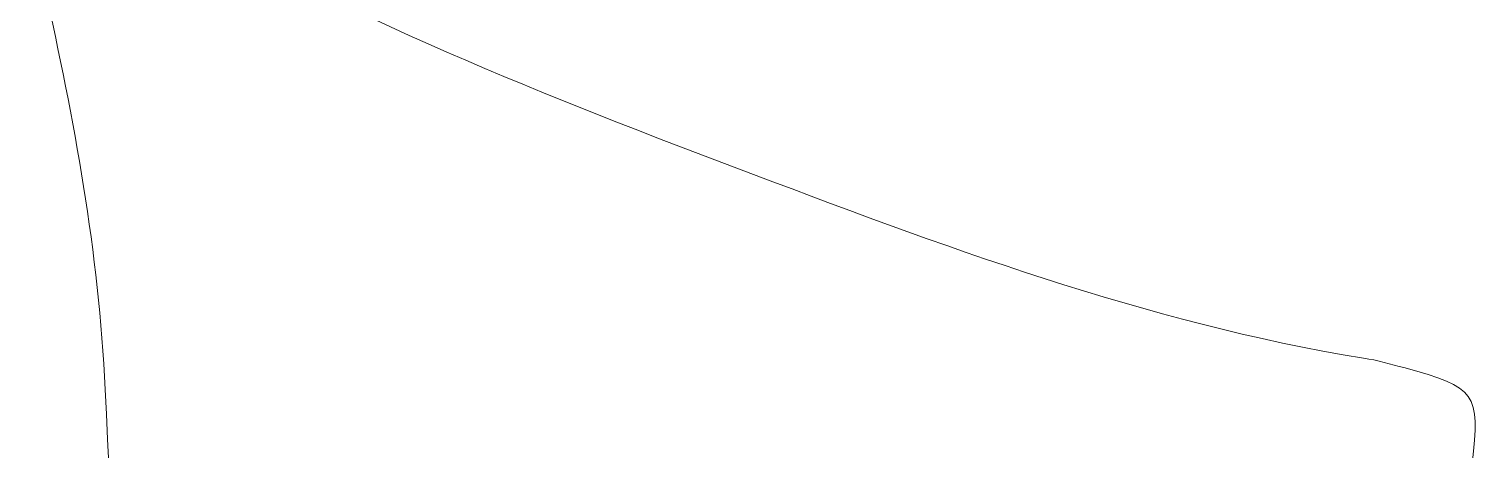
# Model space of a CAD drawing. Extents: x 404 to 2596, y -2984 to -16.
# Drawn here: x 2285.7 to 2340.1, y -2573.7 to -2557.9 of the extents above; entities that cross this region are included whole.
import ezdxf

# ---------------------------------------------------------------- set-up
doc = ezdxf.new("R2010")
doc.units = 0
doc.header["$MEASUREMENT"] = 0
doc.layers.add('Layer 1', color=7, linetype='Continuous')

# ---------------------------------------------------------------- blocks, each defined once
blk = doc.blocks.new('block 2')
at = {"layer": 'Layer 1', "lineweight": 0}
blk.add_open_spline([(2339.79, -2574.245), (2339.441, -2576.807), (2339.15, -2579.426), (2338.742, -2582.047), (2338.043, -2586.763), (2337.811, -2591.48), (2338.625, -2596.197), (2338.975, -2598.234), (2338.567, -2598.758), (2336.704, -2599.34), (2333.676, -2600.272), (2330.707, -2601.32), (2327.796, -2602.542), (2325.291, -2603.591), (2323.196, -2604.989), (2321.507, -2607.143), (2319.468, -2609.763), (2317.431, -2612.383), (2315.393, -2615.062), (2314.811, -2615.818), (2314.054, -2616.11), (2313.123, -2615.702), (2312.773, -2615.586), (2312.481, -2615.528), (2312.132, -2615.353), (2306.775, -2612.5), (2300.894, -2611.51), (2295.013, -2610.404), (2293.499, -2610.112), (2291.927, -2609.705), (2290.355, -2609.53), (2288.493, -2609.298), (2288.201, -2608.54), (2288.26, -2606.909), (2288.493, -2604.931), (2288.667, -2603.184), (2288.899, -2601.436), (2290.006, -2591.422), (2289.016, -2581.407), (2288.55, -2571.45), (2288.318, -2566.325), (2287.386, -2561.319), (2286.279, -2556.369), (2285.988, -2554.971), (2285.872, -2553.574), (2285.755, -2552.177), (2285.697, -2551.594), (2286.338, -2551.245), (2286.862, -2551.42), (2287.793, -2551.827), (2288.783, -2552.352), (2289.657, -2552.875), (2296.76, -2557.126), (2304.388, -2560.212), (2312.132, -2563.123), (2319.818, -2566.035), (2327.563, -2568.946), (2335.714, -2570.285), (2336.238, -2570.343), (2336.762, -2570.518), (2337.228, -2570.634), (2339.964, -2571.392), (2340.081, -2571.566), (2339.79, -2574.245)], degree=3, knots=[0, 0, 0, 0, 1, 1, 1, 2, 2, 2, 3, 3, 3, 4, 4, 4, 5, 5, 5, 6, 6, 6, 7, 7, 7, 8, 8, 8, 9, 9, 9, 10, 10, 10, 11, 11, 11, 12, 12, 12, 13, 13, 13, 14, 14, 14, 15, 15, 15, 16, 16, 16, 17, 17, 17, 18, 18, 18, 19, 19, 19, 20, 20, 20, 21, 21, 21, 21], dxfattribs=at)

msp = doc.modelspace()

# ---------------------------------------------------------------- block references
at = {"layer": 'Layer 1'}
msp.add_blockref('block 2', (0, 0), dxfattribs=at)

doc.saveas('drawing.dxf')
